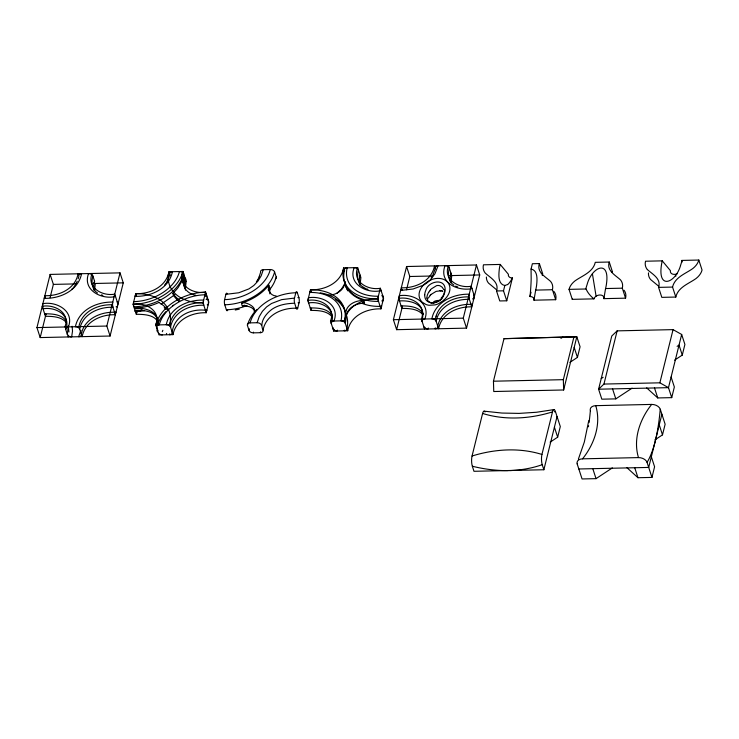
<?xml version="1.0" encoding="UTF-8"?>
<svg xmlns="http://www.w3.org/2000/svg" width="739" height="739" viewBox="0 0 739 739"><rect width="100%" height="100%" fill="white"/><g stroke="black" fill="none" stroke-linecap="round" stroke-linejoin="round"><path stroke-width="1.11" d="M68.145 327.257L67.341 334.462A3.649 2.411 13.9 0 0 71.646 336.882L72.524 331.118L72.117 326.241M68.949 331.977L68.2 325.797M94.5 290.676L95.313 283.462M185.36 288.663L186.163 281.448L182.921 271.472L168.945 271.776C166.072 286.944 149.86 294.196 135.717 293.669L133.085 304.311L136.327 314.287C143.92 314.306 155.772 314.694 158.469 323.386M360.087 284.792L360.891 277.578L357.648 267.601L343.672 267.906C340.799 283.074 324.587 290.325 310.445 289.799L307.812 300.44L311.054 310.417C318.287 310.417 326.878 310.749 331.987 316.652M450.947 282.778L451.751 275.573L448.508 265.587C442.846 279.869 458.937 288.579 471.196 286.242L474.438 296.219M157.887 323.322C158.876 310.888 144.123 307.369 134.378 308.302A43.767 30.401 -18 0 0 140.253 307.858L150.793 305.586M157.786 324.92L157.721 325.456M588.743 420.703L584.337 442.005L578.397 459.085M496.525 290.972C499.407 282.372 490.502 277.873 485.301 273.144A18.226 12.665 -18 0 1 483.463 264.811L500.22 264.442L508.404 274.317A5.155 3.584 -18 0 0 512.413 277.966L506.751 300.791L499.767 300.949L496.525 290.972L503.508 290.815L506.751 300.791M539.368 263.574C536.486 272.174 545.382 276.663 550.592 281.402A18.226 12.665 -18 0 1 552.43 289.734L555.682 299.711L533.974 300.191A5.155 3.584 -18 0 0 529.965 296.542A65.789 18.798 88.7 0 0 531.175 278.862L531.064 269.051L532.376 263.731L539.368 263.574L542.611 273.559L542.26 275.453M624.095 290.279A18.226 12.665 -18 0 1 625.563 298.168L603.865 298.648A5.155 3.584 -18 0 0 599.856 294.99A5.155 3.584 -18 0 0 593.98 298.861L572.272 299.341L569.03 289.365A18.226 12.665 -18 0 1 575.044 280.848C582.443 275.592 592.964 272.238 595.283 262.336L609.259 262.031C606.377 270.622 615.273 275.12 620.483 279.85A18.226 12.665 -18 0 1 622.321 288.182M647.346 269.559A18.226 12.665 -18 0 1 645.526 261.227L662.273 260.849A81.151 56.367 -18 0 0 661.405 265.209C657.673 290.658 676.185 282.538 680.758 264.774A81.151 56.367 -18 0 0 682.042 260.414L698.808 260.045L702.05 270.021A18.226 12.665 -18 0 1 696.036 278.538C688.646 283.794 678.125 287.148 675.806 297.05L661.821 297.364L658.578 287.379C661.46 278.779 652.565 274.289 647.355 269.559M64.903 326.98C70.565 312.689 54.483 303.988 42.225 306.325L45.467 316.301C52.709 316.301 61.291 316.634 66.399 322.537M65.716 329.474C71.378 315.183 55.286 306.482 43.038 308.819A3.649 1.044 88.7 0 1 42.88 303.664C56.57 301.124 74.565 310.999 68.404 326.897A3.649 2.411 13.9 0 0 65.716 329.474L67.341 334.462M68.145 336.956L68.505 335.238M92.07 273.485C86.408 287.767 102.49 296.468 114.748 294.14L117.991 304.117M115.561 296.635A3.649 1.044 88.7 0 0 114.092 296.792C100.402 299.341 82.408 289.457 88.569 273.559A3.649 2.411 13.9 0 1 92.874 275.98C91.183 281.864 91.765 289.448 97.456 292.986M92.874 275.98L94.5 280.968L93.696 285.947L93.936 290.233M357.648 267.601C351.986 281.882 368.077 290.584 380.336 288.256L383.578 298.233L380.945 308.874C366.803 308.348 350.582 315.599 347.709 330.767L333.732 331.072L330.49 321.096C336.153 306.805 320.061 298.103 307.812 300.44M333.732 331.072L334.083 329.354M424.943 327.349L424.592 329.058L421.35 319.082C427.013 304.791 410.921 296.09 398.663 298.427L401.905 308.403C409.147 308.403 417.729 308.736 422.847 314.638M331.552 322.509C336.365 308.486 320.329 300.902 308.616 302.935A3.649 1.044 88.7 0 1 308.468 297.78C322.158 295.295 340.226 304.995 333.982 321.012A3.649 2.411 13.9 0 0 331.303 323.59L331.497 322.777M157.897 330.139L157.712 330.952M428.315 328.014L428.084 328.984A3.649 2.411 13.9 0 1 423.78 326.564M333.113 327.765L332.919 328.578A3.649 2.411 13.9 0 0 337.233 330.998L337.437 330.121M184.87 277.458L184.029 284.58L185.526 290.141M36.95 327.599L50.132 274.409L120.023 272.867L123.265 282.843L110.083 336.023L40.192 337.575L36.95 327.599L106.841 326.047L110.083 336.023M40.192 337.575L45.994 314.177M50.076 297.688L53.374 284.395L50.132 274.409M106.841 326.047L120.023 272.867M136.327 314.287L136.854 312.163M206.218 312.745L208.851 302.103L205.608 292.127C193.35 294.455 177.258 285.753 182.921 271.472A43.767 30.401 -18 0 1 133.085 304.311C145.334 301.974 161.425 310.676 155.763 324.966L159.005 334.943L172.981 334.638C175.854 319.47 192.075 312.218 206.218 312.745L202.976 302.759A43.767 30.401 -18 0 1 168.945 271.776L170.247 275.776M227.704 310.057A3.649 1.044 88.7 0 1 226.374 309.78L224.748 304.791A3.649 1.044 88.7 0 1 224.601 299.637L225.912 294.316A3.649 1.044 88.7 0 1 227.224 293.743M296.265 308.237L294.639 303.239A3.649 1.044 88.7 0 1 294.491 298.085L295.803 292.773A3.649 1.044 88.7 0 1 297.281 292.607L298.898 297.595A3.649 1.044 88.7 0 1 299.055 302.75L297.734 308.071A3.649 1.044 88.7 0 1 296.265 308.237C282.113 307.701 265.883 314.962 263.029 330.13A3.649 2.411 13.9 0 1 260.35 332.698L253.357 332.855A3.649 2.411 13.9 0 1 249.052 330.435L247.436 325.446A43.749 30.391 -18 0 1 256.756 309.632M311.054 310.417L311.581 308.292M380.336 288.256L377.703 298.889L380.945 308.874M393.397 319.701L406.579 266.52L476.47 264.968L479.713 274.945L466.531 328.134L396.64 329.677L393.397 319.701L463.288 318.149L466.531 328.134M396.64 329.677L402.441 306.279M406.524 289.79L409.822 276.497L406.579 266.52M463.288 318.149L476.47 264.968M503.508 290.815L504.829 285.494L507.601 284.543M557.049 416.565L543.867 469.745L473.976 471.297L472.36 466.309A7.298 2.088 88.7 0 1 472.055 456L482.604 413.452A7.298 2.088 88.7 0 1 485.043 411.956M503.998 338.665L576.826 336.79L563.645 389.98L493.754 391.522L493.449 381.213L503.998 338.665L576.826 336.79L580.069 346.776L577.436 357.408L569.88 362.387M529.965 296.542L531.045 292.191M543.867 469.745L542.25 464.757A7.298 2.088 88.7 0 1 541.946 454.448L552.495 411.9A7.298 2.088 88.7 0 1 555.432 411.577L560.301 426.551L557.659 437.183L550.112 442.162M563.645 389.98L563.34 379.67L573.889 337.123M632.104 388.141L615.809 398.875L601.832 399.18L598.59 389.204L603.957 384.058L617.139 330.869L673.053 329.631L681.663 334.471L684.905 344.448L682.273 355.089L674.605 360.142M646.69 387.873L657.747 397.942L671.723 397.637L668.481 387.652L659.872 382.82L673.053 329.631M661.885 414.246L648.703 467.427L578.813 468.979M681.663 334.471L668.481 387.652L598.59 389.204L611.772 336.014L617.139 330.869M626.912 467.648L637.969 477.717L651.955 477.412L654.588 466.771L651.345 456.794M654.828 439.917L662.495 434.865L665.137 424.223L660.269 409.258A7.298 4.813 13.9 0 0 651.659 404.418L595.745 405.656A7.298 4.813 13.9 0 0 590.378 410.801M671.723 397.637L674.356 386.996L671.114 377.019M275.314 279.065A3.649 2.411 13.9 0 0 276.22 276.94L274.594 271.952A3.649 2.411 13.9 0 0 270.289 269.532L263.296 269.689L261.163 275.813L258.013 281.06L253.791 285.513L248.886 288.903L238.771 292.773L225.912 294.316M247.436 325.446A3.649 2.411 13.9 0 1 250.115 322.869L257.107 322.721L259.241 316.597L262.391 311.35L266.613 306.897L271.518 303.498L281.633 299.637L294.491 298.085M263.029 330.13C259.103 322.149 266.003 313.53 272.358 309.022C278.926 304.736 286.926 303.433 294.639 303.239M260.35 332.698L260.581 331.82M169.721 333.816L169.49 334.712A3.649 2.411 13.9 0 0 172.178 332.144C174.136 315.987 190.644 308.523 205.405 310.251A3.649 1.044 88.7 0 0 206.874 310.084L205.71 310.112M435.326 327.867L435.077 328.827A3.649 2.411 13.9 0 0 437.756 326.259C440.629 311.091 456.85 303.84 470.992 304.366A3.649 1.044 88.7 0 0 472.461 304.2L471.186 304.237M78.085 273.79C75.221 288.958 59 296.21 44.857 295.683L45.504 297.678M78.149 278.871L78.897 276.284A3.649 2.411 13.9 0 1 81.586 273.716C78.232 290.63 60.044 298.842 44.201 298.344A3.649 1.044 88.7 0 1 45.421 297.595M78.888 326.666C81.752 311.498 97.973 304.256 112.116 304.773L115.358 314.759C101.215 314.232 85.003 321.483 82.131 336.651M79.692 329.16C82.565 313.992 98.786 306.75 112.928 307.267A3.649 1.044 88.7 0 1 112.771 302.112C96.929 301.614 78.74 309.835 75.387 326.74A3.649 2.411 13.9 0 1 79.692 329.16L81.318 334.148A3.649 2.411 13.9 0 1 78.63 336.725L80.911 330.305M81.318 334.148C84.191 318.98 100.402 311.738 114.545 312.255A3.649 1.044 88.7 0 0 116.014 312.098L114.748 312.135M531.064 269.051C538.232 270.372 537.151 280.312 536.542 285.744A81.151 56.367 -18 0 1 535.673 290.104L533.974 300.191M569.03 289.365L585.796 288.995A81.151 56.367 -18 0 1 587.08 284.626C591.653 266.871 610.174 258.752 606.433 284.201A81.151 56.367 -18 0 1 605.564 288.552L603.865 298.648M675.806 297.05L672.555 287.074C674.873 277.162 685.404 273.818 692.785 268.553A18.226 12.665 -18 0 0 698.798 260.045M169.046 276.737L169.758 274.28A3.649 2.411 13.9 0 1 172.436 271.703C169.083 288.616 150.904 296.875 135.061 296.33A3.649 1.044 88.7 0 1 136.456 295.951M168.862 277.282L168.243 278.899M259.121 276.848L260.618 272.266A3.649 2.411 13.9 0 1 263.296 269.689M259.001 277.116L258.521 278.187M168.132 279.166L167.522 280.487M173.443 295.046L172.861 293.254A43.767 30.401 -18 0 0 178.136 287.573L182.727 279.878A43.767 30.401 -18 0 0 184.223 275.462L182.893 282.852M77.225 281.282L75.267 284.94M345.242 282.889L341.409 289.171L336.633 293.522M432.934 274.89L435.345 268.396A3.649 2.411 13.9 0 1 438.024 265.818L434.929 273.827L430.089 280.21L431.049 279.887M428.315 298.122L430.985 294.381L430.116 295.295M258.262 278.714L257.689 279.776M167.393 280.746L166.386 282.557M257.541 280.044L256.904 281.088M431.29 277.735L432.564 275.647M428.897 292.154L430.218 290.224M165.887 283.351L165.342 284.146M256.738 281.347L256.387 281.864M165.148 284.404L164.76 284.921M73.872 286.926L74.842 285.633M612.335 467.907L596.04 478.65L582.064 478.955L577.196 463.981A7.298 4.813 13.9 0 1 582.563 458.836C594.267 444.167 601.389 424.241 595.745 405.656M651.659 404.418C639.956 419.096 632.833 439.012 638.478 457.598A7.298 4.813 13.9 0 1 647.087 462.438L651.955 477.412M71.757 289.337L72.847 288.155M441.968 298.658L438.393 301.484L434.366 302.944A5.57 2.716 -13.6 0 1 431.013 302.935M174.81 294.741L161.074 304.191M444.185 299.979L438.606 303.664A13.921 9.672 -18 0 1 435.04 304.902L429.202 305.281A13.893 9.653 -18 0 1 425.932 304.486L422.357 302.288A20.156 14.004 -18 0 1 423.29 285.254A17.764 12.341 -18 0 1 429.876 280.377L429.895 280.395A24.627 17.108 -18 0 1 423.253 285.245M430.726 294.658L436.112 291.378L441.054 290.75L439.936 290.686M560.929 338.37L562.85 337.104M601.223 378.562L603.144 377.306M677.109 346.369L679.03 345.104L682.273 355.089M423.253 285.236L413.064 289.004L400.64 290.445A3.649 1.044 88.7 0 1 402.034 290.076M242.429 305.918L242.632 305.854A43.767 30.41 -18 0 0 244.683 305.17M552.495 411.9C529.974 418.865 505.31 420.519 482.604 413.452M472.055 456C494.576 449.035 519.24 447.381 541.946 454.448M144.539 310.648L135.514 311.793A3.649 1.044 88.7 0 0 136.77 312.264M235.233 310.001L239.297 309.179M553.899 409.609L536.496 412.26L519.046 413.397L501.92 413.055L484.008 411.152M142.11 309.65L140.89 309.826M328.615 295.231C335.783 295.037 343.367 290.824 344.928 283.379L345.529 285.236M296.579 308.108L297.734 308.071M207.04 299.637L208.038 299.609A3.649 1.044 88.7 0 1 208.195 304.764L207.243 304.791M53.374 284.395L76.293 283.887M93.474 283.508L123.265 282.843M184.02 281.504L186.163 281.448M409.822 276.497L432.731 275.989M449.598 275.619L479.713 274.945M541.299 273.587L542.611 273.559M611.624 272.026L612.502 272.007L609.259 262.031M535.673 290.104L552.43 289.734M605.564 288.552L622.321 288.182L625.563 298.168M658.578 287.379L672.555 287.074M330.49 321.096L344.466 320.781C347.339 305.613 363.56 298.371 377.703 298.889A43.767 30.401 -18 0 1 343.672 267.906L344.651 270.908M493.449 381.213L563.34 379.67M603.957 384.058L659.872 382.82M582.563 458.836L638.478 457.598M135.025 310.297C143.19 310.112 154.488 310.694 157.758 319.765M207.557 298.113L206.495 298.131M380.086 290.769L381.148 290.75A3.649 1.044 88.7 0 0 379.68 290.917C365.981 293.401 347.921 283.693 354.157 267.675A3.649 2.411 13.9 0 1 358.461 270.095C356.761 275.98 357.316 283.591 363.052 287.101M205.848 296.136L206.902 296.117A43.758 30.401 -18 0 0 205.811 296.154M381.703 295.757L382.765 295.739A3.649 1.044 88.7 0 1 382.922 300.893L381.767 300.912M472.507 298.898L473.782 298.879A3.649 1.044 88.7 0 0 473.625 293.725M116.069 306.796L117.335 306.777A3.649 1.044 88.7 0 0 117.187 301.623M504.829 285.494C497.652 284.173 498.742 274.234 499.342 268.793A81.151 56.367 -18 0 1 500.22 264.442M440.121 300.487L439.64 300.45A10.217 7.094 -18 0 0 437.617 300.496C436.259 300.625 432.241 301.309 433.627 303.323M440.647 290.723L442.726 291.221L442.19 291.018M276.257 296.006C270.77 295.812 266.945 290.242 268.885 285.06L269.8 287.85L269.864 293.891M195.641 295.203C189.101 294.251 182.967 288.894 183.383 281.882M431.031 302.925L428.121 301.263L427.031 298.066M101.335 294.879L102.887 295.341M368.004 289.355L366.803 288.958M455.714 286.122L457.774 286.981M365.934 288.626L364.826 288.127M364.299 287.85L363.292 287.259M593.98 298.861L593.639 298.621A31.112 20.544 13.9 0 1 586.064 288.977M453.903 285.088C448.213 281.55 447.631 273.966 449.321 268.081A3.649 2.411 13.9 0 0 445.017 265.661C438.772 282.492 456.573 290.796 470.531 288.903A3.649 1.044 88.7 0 1 472.009 288.737M658.717 286.242L650.606 279.536A18.226 12.665 -18 0 1 648.482 272.885M496.654 289.836L488.544 283.129A18.226 12.665 -18 0 1 486.391 277.023M662.273 260.849L670.458 270.723A5.155 3.584 -18 0 0 672.278 273.993A5.155 3.584 -18 0 0 677.432 273.652M675.936 276.1L675.418 275.518M423.068 313.687C418.588 306.343 408.796 305.881 401.101 305.909A3.649 1.044 88.7 0 0 402.358 306.38M66.621 321.585C62.141 314.232 52.358 313.779 44.654 313.807A3.649 1.044 88.7 0 0 45.827 314.444M332.199 315.682C327.728 308.329 317.955 307.877 310.241 307.923A3.649 1.044 88.7 0 0 311.415 308.56M254.659 311.202C252.747 306.436 246.771 305.918 242.337 305.946C238.115 298.648 257.551 305.512 254.207 311.747M443.723 289.559L442.218 287.249L440.25 285.91A6.115 4.997 -31.5 0 0 436.61 285.633L431.391 288.875A12.739 8.646 -33.1 0 0 430.172 290.205M654.505 387.966L657.747 397.942M659.253 424.879L662.495 434.865M612.566 388.89L615.809 398.875M634.727 467.741L637.969 477.717M574.194 347.432L577.436 357.408M592.798 468.665L596.04 478.65M554.416 427.207L557.659 437.183M435.502 268.894L434.532 265.901C431.659 281.069 415.447 288.312 401.305 287.785L401.951 289.79M347.709 330.767L344.466 320.781A43.767 30.401 -18 0 0 310.445 289.799L311.091 291.794M172.981 334.638L169.739 324.652A43.767 30.401 -18 0 0 135.717 293.669L136.364 295.665M157.915 320.264L158.322 322.065M359.634 284.857L359.523 284.358M592.419 273.883L596.087 296.173M359.477 284.099L359.293 279.915L360.087 275.084A3.649 2.411 13.9 0 1 359.422 277.051M450.384 282.344L450.143 278.049L450.947 273.07A3.649 2.411 13.9 0 1 450.494 274.862M572.282 299.341A18.226 12.665 -18 0 1 572.439 298.787M553.844 291.369A18.226 12.665 -18 0 1 555.673 299.711M512.404 277.91A65.789 18.798 88.7 0 1 507.601 284.589M681.774 260.405A31.112 20.544 13.9 0 1 682.069 262.059M555.368 411.512A98.869 65.272 13.9 0 1 554.435 411.835M508.367 470.641A98.869 65.272 13.9 0 1 472.378 466.244M542.186 464.692A98.869 65.272 13.9 0 1 509.55 470.614M577.473 463.408A98.869 28.248 88.7 0 1 577.177 463.889M590.35 410.764A98.869 28.248 88.7 0 1 589.057 422.606M588.614 425.766A98.869 28.248 88.7 0 1 588.456 426.809M655.225 441.395A98.869 28.248 88.7 0 1 647.068 462.346M660.241 409.221A98.869 28.248 88.7 0 1 655.447 440.49M444.065 299.914A20.72 14.392 -18 0 0 448.231 282.926L446.919 281.476A14.263 9.912 -18 0 0 430.985 279.739M444.481 289.476A15.778 11.889 -5 0 1 441.118 298.177M426.911 298.14A13.847 6.623 -42.9 0 1 428.694 292.182M345.464 312.532A43.767 30.41 -18 0 1 346.36 314.98M335.718 299.526A43.767 30.41 -18 0 1 345.455 312.181M364.309 303.156A43.767 30.41 -18 0 1 362.59 302.565M347.82 290.852A43.767 30.41 -18 0 1 346.009 286.741M363.403 300.357A43.767 30.41 -18 0 1 344.993 283.591M380.668 306.214A40.1 27.86 -18 0 0 381.601 306.205A3.649 1.044 88.7 0 1 380.132 306.38A43.749 30.391 -18 0 1 362.165 303.396M346.739 288.912A43.749 30.391 -18 0 1 345.381 281.577M311.008 291.711A3.649 1.044 88.7 0 0 309.789 292.459A40.1 27.86 -18 0 1 340.965 320.865A3.649 2.411 13.9 0 1 345.279 323.276A43.749 30.391 -18 0 0 320.218 292.866M344.374 330.13A40.1 27.86 -18 0 1 344.208 330.841A3.649 2.411 13.9 0 0 346.905 328.273A43.749 30.391 -18 0 0 346.268 314.759M269.624 288.081A43.767 30.41 -18 0 1 268.128 289.882M268.719 285.282A43.767 30.41 -18 0 1 241.736 303.055M276.201 276.94A43.749 30.391 -18 0 1 268.839 290.63M247.02 305.595A43.749 30.391 -18 0 1 226.374 309.77M274.585 271.952A43.749 30.391 -18 0 1 224.748 304.782M270.28 269.532A40.1 27.86 -18 0 1 224.601 299.628M253.366 332.855A40.1 27.86 -18 0 1 253.56 332.134M298.103 302.787A40.1 27.86 -18 0 1 299.046 302.759M249.061 330.435A43.749 30.391 -18 0 1 249.505 328.873M297.872 297.641A43.749 30.391 -18 0 1 298.898 297.605M296.247 292.644A43.749 30.391 -18 0 1 297.272 292.616M250.124 322.869A40.1 27.86 -18 0 1 295.803 292.773M257.107 322.721A3.649 2.411 13.9 0 1 261.412 325.132M158.885 302.463A43.767 30.401 -18 0 1 150.802 305.586M140.863 310.87A43.49 34.133 -23.5 0 1 134.831 311.304M156.908 331.035A43.49 29.403 -23.3 0 1 157.093 330.194M206.098 299.471A43.49 25.616 -13.8 0 1 207.142 299.424M184.353 277.43A43.49 30.862 -12.5 0 1 182.662 281.725M174.459 294.538A43.74 29.523 -18.9 0 1 173.748 295.203M178.884 301.235A43.693 29.68 -14.4 0 1 173.406 295.175M179.799 300.339A43.777 30.41 -18 0 1 172.917 293.346M164.206 307.664A43.693 30.955 -21.8 0 1 165.961 309.281M158.977 302.528A43.777 30.41 -18 0 1 167.504 309.817M165.896 311.646A43.749 30.391 -18 0 0 156.585 327.46A3.649 2.411 13.9 0 1 159.255 324.883A40.1 27.86 -18 0 1 204.943 294.787A3.649 1.044 88.7 0 1 206.421 294.621A43.749 30.391 -18 0 0 205.387 294.658M172.75 305.798A43.749 30.391 -18 0 1 173.591 305.207M185.36 278.954A3.649 2.411 13.9 0 1 184.454 281.079M185.877 279.019A42.742 32.082 10.1 0 1 184.454 285.337M162.506 334.869A3.649 2.411 13.9 0 1 158.201 332.448M162.294 331.709A42.742 23.787 -40 0 1 162.876 330.287M166.386 334.12A39.038 21.413 -40.8 0 1 166.654 333.446M94.5 280.968A3.649 2.411 13.9 0 1 93.594 283.092M422.967 314.371L422.163 321.576A3.649 2.411 13.9 0 1 424.842 318.999C431.013 303.101 413.009 293.226 399.328 295.766A3.649 1.044 88.7 0 0 399.476 300.921C408.685 300.293 422.579 302.768 422.967 314.371M424.713 294.732C424.232 307.027 441.783 303.637 444.065 294.298A20.498 14.235 -18 0 0 445.146 289.937C445.626 277.633 428.084 281.032 425.793 290.372A20.498 14.235 -18 0 0 424.713 294.732M157.25 328.144L157.065 328.957A43.767 30.401 -18 0 1 157.278 328.125M205.608 292.127L202.976 302.759C188.833 302.242 172.612 309.484 169.739 324.652L155.763 324.966A43.767 30.401 -18 0 1 205.608 292.127M166.321 324.439L166.247 324.735A3.649 2.411 13.9 0 1 170.552 327.146C173.406 311.969 189.646 304.671 203.779 305.253A3.649 1.044 88.7 0 1 203.631 300.099C187.891 299.591 169.822 307.673 166.321 324.439M431.918 318.527L431.835 318.851A3.649 2.411 13.9 0 1 436.139 321.262C439.012 306.094 455.224 298.852 469.367 299.369A3.649 1.044 88.7 0 1 469.219 294.214C453.487 293.743 435.419 301.78 431.918 318.527M436.075 316.19L435.326 318.768L438.569 328.753C441.442 313.585 457.663 306.334 471.796 306.861L468.554 296.875C455.372 296.598 440.084 302.399 436.075 316.19M345.944 311.008L345.519 312.403L346.425 315.202C348.134 307.008 356.882 303.055 364.576 303.239L363.671 300.44C356.484 300.376 348.245 303.572 345.944 311.008M347.164 267.832A3.649 2.411 13.9 0 0 344.485 270.409A43.749 30.391 -18 0 0 378.516 301.383A3.649 1.044 88.7 0 1 378.359 296.228A40.1 27.86 -18 0 1 347.173 267.832M183.734 273.966A3.649 2.411 13.9 0 0 179.429 271.546A40.1 27.86 -18 0 1 133.741 301.641A3.649 1.044 88.7 0 0 133.888 306.805A43.749 30.391 -18 0 0 183.725 273.966"/></g></svg>
